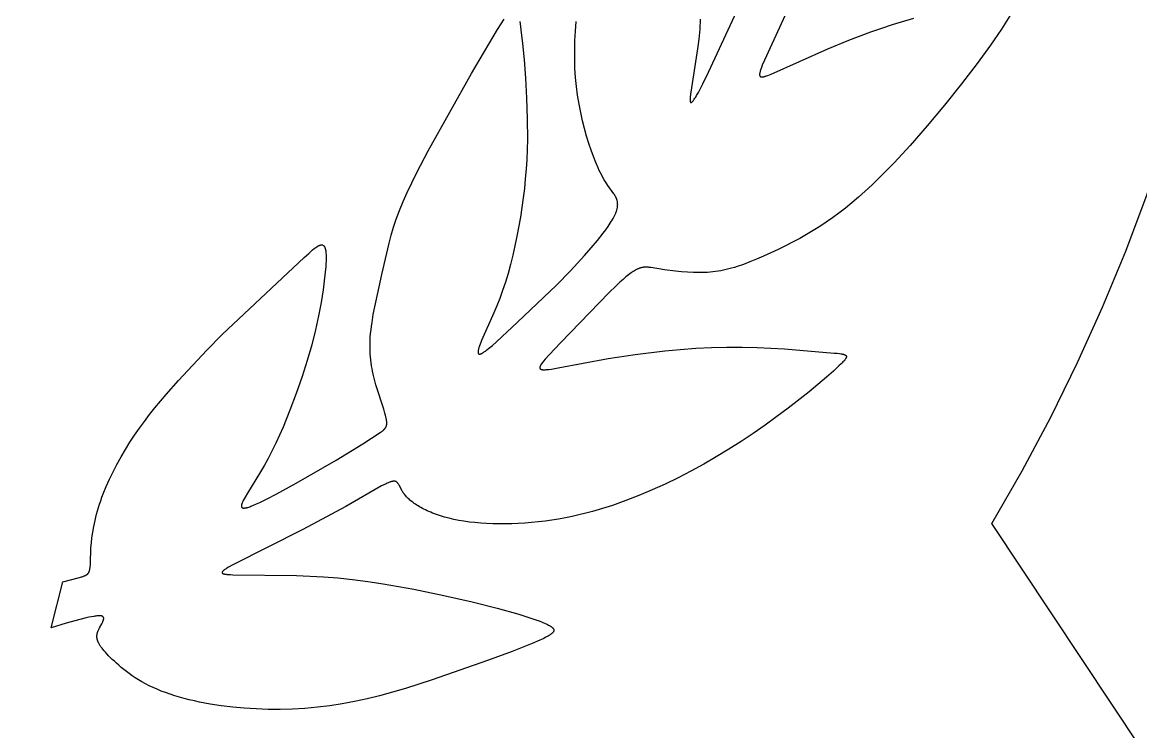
# Model space of a CAD drawing. Extents: x 6637 to 7139, y -93 to 119.
# Drawn here: x 6785.9 to 6839.3, y -54.3 to -20.5 of the extents above; entities that cross this region are included whole.
import ezdxf

# ---------------------------------------------------------------- set-up
doc = ezdxf.new("R2010")
doc.units = 0
doc.header["$MEASUREMENT"] = 0
doc.layers.add('MAKE2D$VISIBLE$CURVES', color=7, linetype='CONTINUOUS')

msp = doc.modelspace()

# ---------------------------------------------------------------- linework, layer by layer
at = {"layer": 'MAKE2D$VISIBLE$CURVES', "color": 7}
for points in [[(6767.302, -28.578), (6789.006, -81.597), (6791.503, -80.53), (6793.967, -79.388), (6796.395, -78.172), (6798.785, -76.884), (6801.136, -75.524), (6826.955, -92.588), (6838.132, -81.353), (6849.338, -70.146), (6832.212, -44.378), (6833.656, -41.863), (6835.018, -39.303), (6836.298, -36.7), (6837.493, -34.057), (6838.602, -31.378), (6839.624, -28.663), (6840.558, -25.918), (6841.403, -23.143), (6842.159, -20.343), (6872.499, -14.231), (6872.499, 1.617), (6872.54, 17.465)], [(6823.133, -18.368), (6821.354, -22.261), (6821.252, -22.506), (6821.212, -22.609), (6821.18, -22.699), (6821.167, -22.739), (6821.156, -22.777), (6821.146, -22.812), (6821.138, -22.844), (6821.135, -22.859), (6821.132, -22.873), (6821.129, -22.887), (6821.127, -22.9), (6821.125, -22.913), (6821.124, -22.925), (6821.123, -22.936), (6821.123, -22.947), (6821.122, -22.952), (6821.122, -22.957), (6821.123, -22.962), (6821.123, -22.967), (6821.123, -22.972), (6821.123, -22.976), (6821.124, -22.98), (6821.124, -22.985), (6821.125, -22.989), (6821.126, -22.993), (6821.127, -22.997), (6821.128, -23), (6821.129, -23.004), (6821.13, -23.008), (6821.13, -23.009), (6821.131, -23.011), (6821.132, -23.013), (6821.132, -23.014), (6821.133, -23.016), (6821.134, -23.017), (6821.135, -23.019), (6821.135, -23.02), (6821.136, -23.022), (6821.137, -23.023), (6821.138, -23.025), (6821.139, -23.026), (6821.139, -23.027), (6821.14, -23.029), (6821.141, -23.03), (6821.142, -23.031), (6821.143, -23.033), (6821.144, -23.034), (6821.145, -23.035), (6821.146, -23.036), (6821.147, -23.037), (6821.148, -23.038), (6821.149, -23.04), (6821.151, -23.041), (6821.152, -23.042), (6821.153, -23.043), (6821.154, -23.044), (6821.155, -23.045), (6821.156, -23.046), (6821.158, -23.046), (6821.159, -23.047), (6821.16, -23.048), (6821.162, -23.049), (6821.163, -23.05), (6821.164, -23.051), (6821.166, -23.051), (6821.167, -23.052), (6821.168, -23.053), (6821.17, -23.054), (6821.171, -23.054), (6821.173, -23.055), (6821.174, -23.056), (6821.177, -23.057), (6821.181, -23.058), (6821.184, -23.059), (6821.187, -23.06), (6821.191, -23.061), (6821.194, -23.061), (6821.198, -23.062), (6821.201, -23.063), (6821.205, -23.063), (6821.209, -23.064), (6821.213, -23.064), (6821.217, -23.064), (6821.221, -23.064), (6821.225, -23.065), (6821.229, -23.065), (6821.237, -23.065), (6821.246, -23.064), (6821.256, -23.064), (6821.265, -23.063), (6821.275, -23.061), (6821.285, -23.06), (6821.296, -23.058), (6821.307, -23.056), (6821.319, -23.053), (6821.342, -23.048), (6821.368, -23.041), (6821.395, -23.033), (6821.424, -23.024), (6821.455, -23.013), (6821.521, -22.989), (6821.596, -22.959), (6821.678, -22.925), (6824.375, -21.723), (6825.382, -21.309), (6826.43, -20.914), (6826.952, -20.734), (6827.47, -20.567), (6828.484, -20.266)], [(6818.291, -20.306), (6818.261, -20.786), (6818.216, -21.261), (6818.16, -21.725), (6817.833, -23.783), (6817.818, -23.906), (6817.807, -24.014), (6817.803, -24.062), (6817.801, -24.105), (6817.801, -24.126), (6817.801, -24.145), (6817.801, -24.163), (6817.802, -24.18), (6817.803, -24.195), (6817.804, -24.203), (6817.804, -24.21), (6817.805, -24.217), (6817.807, -24.223), (6817.808, -24.229), (6817.809, -24.235), (6817.81, -24.24), (6817.811, -24.243), (6817.812, -24.246), (6817.813, -24.248), (6817.814, -24.25), (6817.815, -24.253), (6817.815, -24.255), (6817.816, -24.257), (6817.817, -24.259), (6817.818, -24.261), (6817.819, -24.263), (6817.821, -24.265), (6817.822, -24.266), (6817.823, -24.268), (6817.824, -24.27), (6817.825, -24.271), (6817.826, -24.272), (6817.828, -24.274), (6817.829, -24.275), (6817.83, -24.276), (6817.832, -24.277), (6817.833, -24.278), (6817.834, -24.279), (6817.836, -24.279), (6817.837, -24.28), (6817.839, -24.281), (6817.84, -24.281), (6817.842, -24.281), (6817.844, -24.282), (6817.845, -24.282), (6817.847, -24.282), (6817.849, -24.282), (6817.851, -24.282), (6817.852, -24.282), (6817.854, -24.281), (6817.856, -24.281), (6817.858, -24.281), (6817.86, -24.28), (6817.862, -24.279), (6817.864, -24.279), (6817.866, -24.278), (6817.868, -24.277), (6817.87, -24.276), (6817.872, -24.275), (6817.875, -24.273), (6817.877, -24.272), (6817.879, -24.271), (6817.881, -24.269), (6817.884, -24.267), (6817.886, -24.266), (6817.889, -24.264), (6817.894, -24.26), (6817.899, -24.256), (6817.904, -24.251), (6817.909, -24.246), (6817.915, -24.24), (6817.921, -24.234), (6817.927, -24.228), (6817.933, -24.221), (6817.946, -24.206), (6817.959, -24.189), (6817.973, -24.17), (6817.988, -24.15), (6818.003, -24.128), (6818.036, -24.079), (6818.072, -24.021), (6818.111, -23.957), (6818.199, -23.803), (6818.414, -23.395), (6818.688, -22.843), (6820.248, -19.471)], [(6833.066, -20.154), (6832.664, -20.782), (6832.144, -21.546), (6831.507, -22.426), (6830.767, -23.394), (6829.957, -24.403), (6829.123, -25.401), (6828.307, -26.335), (6827.543, -27.162), (6826.831, -27.886), (6826.491, -28.212), (6826.161, -28.517), (6825.839, -28.803), (6825.524, -29.071), (6825.215, -29.322), (6824.91, -29.558), (6824.606, -29.782), (6824.302, -29.994), (6823.995, -30.197), (6823.683, -30.393), (6823.364, -30.583), (6823.037, -30.768), (6822.699, -30.951), (6822.354, -31.129), (6822.006, -31.301), (6821.658, -31.466), (6821.314, -31.621), (6820.979, -31.765), (6820.655, -31.895), (6820.348, -32.01), (6820.058, -32.109), (6819.919, -32.153), (6819.784, -32.192), (6819.652, -32.228), (6819.522, -32.26), (6819.394, -32.288), (6819.267, -32.313), (6819.141, -32.335), (6819.016, -32.353), (6818.89, -32.368), (6818.764, -32.38), (6818.637, -32.389), (6818.507, -32.395), (6818.376, -32.399), (6818.242, -32.399), (6817.966, -32.394), (6817.683, -32.379), (6817.397, -32.357), (6817.115, -32.33), (6816.583, -32.265), (6815.941, -32.166), (6815.855, -32.154), (6815.814, -32.149), (6815.773, -32.146), (6815.733, -32.143), (6815.713, -32.143), (6815.693, -32.142), (6815.674, -32.142), (6815.654, -32.143), (6815.634, -32.144), (6815.615, -32.145), (6815.595, -32.147), (6815.575, -32.149), (6815.556, -32.151), (6815.536, -32.154), (6815.516, -32.158), (6815.496, -32.162), (6815.476, -32.167), (6815.455, -32.172), (6815.435, -32.178), (6815.414, -32.184), (6815.393, -32.191), (6815.372, -32.198), (6815.351, -32.207), (6815.329, -32.215), (6815.307, -32.225), (6815.285, -32.235), (6815.262, -32.246), (6815.239, -32.258), (6815.216, -32.27), (6815.192, -32.283), (6815.143, -32.311), (6815.092, -32.343), (6815.04, -32.378), (6814.985, -32.416), (6814.927, -32.458), (6814.868, -32.504), (6814.74, -32.607), (6814.601, -32.727), (6814.449, -32.864), (6814.285, -33.017), (6813.928, -33.361), (6811.626, -35.744), (6811.08, -36.321), (6810.882, -36.539), (6810.804, -36.632), (6810.77, -36.675), (6810.74, -36.715), (6810.713, -36.753), (6810.701, -36.77), (6810.69, -36.788), (6810.68, -36.804), (6810.67, -36.82), (6810.662, -36.836), (6810.658, -36.843), (6810.655, -36.85), (6810.651, -36.857), (6810.648, -36.864), (6810.645, -36.871), (6810.643, -36.878), (6810.641, -36.885), (6810.638, -36.891), (6810.637, -36.897), (6810.635, -36.903), (6810.633, -36.909), (6810.633, -36.912), (6810.632, -36.915), (6810.632, -36.918), (6810.631, -36.921), (6810.631, -36.924), (6810.631, -36.927), (6810.63, -36.929), (6810.63, -36.932), (6810.63, -36.935), (6810.63, -36.937), (6810.63, -36.94), (6810.63, -36.942), (6810.63, -36.945), (6810.631, -36.947), (6810.631, -36.95), (6810.631, -36.952), (6810.631, -36.955), (6810.632, -36.957), (6810.632, -36.959), (6810.633, -36.961), (6810.634, -36.964), (6810.634, -36.966), (6810.635, -36.968), (6810.636, -36.97), (6810.637, -36.972), (6810.638, -36.974), (6810.639, -36.976), (6810.64, -36.978), (6810.641, -36.98), (6810.642, -36.982), (6810.643, -36.984), (6810.645, -36.986), (6810.646, -36.988), (6810.648, -36.99), (6810.649, -36.991), (6810.651, -36.993), (6810.652, -36.995), (6810.654, -36.997), (6810.656, -36.998), (6810.658, -37), (6810.66, -37.001), (6810.662, -37.003), (6810.664, -37.004), (6810.666, -37.006), (6810.668, -37.007), (6810.67, -37.009), (6810.672, -37.01), (6810.675, -37.011), (6810.677, -37.013), (6810.68, -37.014), (6810.682, -37.015), (6810.685, -37.016), (6810.688, -37.017), (6810.69, -37.019), (6810.693, -37.02), (6810.696, -37.021), (6810.702, -37.023), (6810.708, -37.025), (6810.715, -37.027), (6810.722, -37.028), (6810.729, -37.03), (6810.736, -37.031), (6810.744, -37.033), (6810.751, -37.034), (6810.76, -37.035), (6810.777, -37.037), (6810.795, -37.038), (6810.814, -37.039), (6810.834, -37.039), (6810.856, -37.039), (6810.878, -37.038), (6810.902, -37.037), (6810.952, -37.034), (6811.006, -37.029), (6811.065, -37.022), (6811.194, -37.004), (6811.501, -36.952), (6813.886, -36.499), (6815.178, -36.303), (6816.594, -36.135), (6817.33, -36.068), (6818.076, -36.014), (6818.823, -35.976), (6819.564, -35.956), (6820.292, -35.956), (6820.999, -35.972), (6822.318, -36.04), (6824.685, -36.239), (6824.824, -36.253), (6824.944, -36.267), (6824.997, -36.274), (6825.045, -36.283), (6825.067, -36.287), (6825.088, -36.291), (6825.108, -36.296), (6825.127, -36.301), (6825.144, -36.306), (6825.152, -36.309), (6825.16, -36.312), (6825.168, -36.314), (6825.176, -36.317), (6825.183, -36.32), (6825.19, -36.323), (6825.196, -36.326), (6825.202, -36.329), (6825.208, -36.333), (6825.214, -36.336), (6825.217, -36.338), (6825.219, -36.339), (6825.222, -36.341), (6825.224, -36.343), (6825.227, -36.345), (6825.229, -36.346), (6825.231, -36.348), (6825.234, -36.35), (6825.236, -36.352), (6825.238, -36.354), (6825.24, -36.356), (6825.242, -36.358), (6825.243, -36.36), (6825.245, -36.362), (6825.247, -36.364), (6825.248, -36.366), (6825.25, -36.368), (6825.251, -36.37), (6825.253, -36.372), (6825.254, -36.374), (6825.255, -36.376), (6825.256, -36.378), (6825.258, -36.38), (6825.259, -36.383), (6825.26, -36.385), (6825.26, -36.387), (6825.261, -36.39), (6825.262, -36.392), (6825.263, -36.394), (6825.263, -36.397), (6825.264, -36.399), (6825.264, -36.401), (6825.264, -36.404), (6825.265, -36.406), (6825.265, -36.409), (6825.265, -36.412), (6825.265, -36.414), (6825.265, -36.417), (6825.265, -36.419), (6825.265, -36.422), (6825.265, -36.425), (6825.264, -36.428), (6825.264, -36.43), (6825.263, -36.433), (6825.263, -36.436), (6825.262, -36.439), (6825.262, -36.442), (6825.261, -36.445), (6825.26, -36.448), (6825.259, -36.451), (6825.258, -36.454), (6825.257, -36.457), (6825.255, -36.463), (6825.252, -36.469), (6825.249, -36.476), (6825.246, -36.482), (6825.243, -36.489), (6825.239, -36.496), (6825.235, -36.503), (6825.231, -36.51), (6825.226, -36.518), (6825.221, -36.525), (6825.21, -36.541), (6825.198, -36.557), (6825.185, -36.574), (6825.171, -36.591), (6825.139, -36.628), (6825.102, -36.668), (6825.061, -36.711), (6825.015, -36.757), (6824.909, -36.858), (6824.644, -37.102), (6824.312, -37.393), (6823.483, -38.085), (6822.487, -38.869), (6821.946, -39.275), (6821.387, -39.68), (6820.817, -40.076), (6820.238, -40.461), (6819.65, -40.834), (6819.055, -41.195), (6818.453, -41.542), (6817.844, -41.874), (6817.23, -42.192), (6816.611, -42.493), (6815.988, -42.776), (6815.361, -43.041), (6814.731, -43.286), (6814.097, -43.51), (6813.459, -43.711), (6813.139, -43.803), (6812.819, -43.889), (6812.497, -43.968), (6812.175, -44.041), (6811.852, -44.107), (6811.529, -44.166), (6811.205, -44.219), (6810.882, -44.264), (6810.559, -44.303), (6810.237, -44.335), (6809.918, -44.36), (6809.602, -44.379), (6809.29, -44.391), (6808.981, -44.397), (6808.679, -44.397), (6808.382, -44.391), (6808.091, -44.378), (6807.808, -44.36), (6807.533, -44.335), (6807.266, -44.305), (6807.009, -44.269), (6806.762, -44.227), (6806.526, -44.18), (6806.301, -44.128), (6806.087, -44.071), (6805.883, -44.01), (6805.69, -43.945), (6805.508, -43.877), (6805.421, -43.841), (6805.336, -43.805), (6805.254, -43.769), (6805.175, -43.731), (6805.099, -43.693), (6805.025, -43.655), (6804.954, -43.616), (6804.885, -43.577), (6804.819, -43.538), (6804.756, -43.498), (6804.695, -43.458), (6804.637, -43.418), (6804.581, -43.378), (6804.528, -43.337), (6804.478, -43.297), (6804.43, -43.257), (6804.385, -43.217), (6804.343, -43.177), (6804.303, -43.137), (6804.265, -43.097), (6804.23, -43.058), (6804.198, -43.019), (6804.168, -42.981), (6804.139, -42.943), (6804.113, -42.905), (6804.089, -42.868), (6804.066, -42.832), (6804.045, -42.797), (6804.007, -42.729), (6803.914, -42.552), (6803.899, -42.526), (6803.885, -42.503), (6803.878, -42.491), (6803.871, -42.481), (6803.864, -42.47), (6803.857, -42.46), (6803.849, -42.45), (6803.842, -42.441), (6803.834, -42.432), (6803.83, -42.428), (6803.826, -42.424), (6803.822, -42.42), (6803.818, -42.416), (6803.814, -42.412), (6803.81, -42.408), (6803.806, -42.405), (6803.802, -42.401), (6803.798, -42.398), (6803.793, -42.395), (6803.789, -42.392), (6803.784, -42.389), (6803.78, -42.386), (6803.775, -42.383), (6803.77, -42.38), (6803.766, -42.378), (6803.761, -42.376), (6803.756, -42.373), (6803.751, -42.371), (6803.746, -42.369), (6803.741, -42.368), (6803.735, -42.366), (6803.73, -42.364), (6803.725, -42.363), (6803.719, -42.362), (6803.713, -42.36), (6803.708, -42.359), (6803.702, -42.358), (6803.696, -42.358), (6803.69, -42.357), (6803.684, -42.357), (6803.677, -42.356), (6803.671, -42.356), (6803.664, -42.356), (6803.658, -42.356), (6803.651, -42.356), (6803.644, -42.357), (6803.637, -42.357), (6803.63, -42.358), (6803.623, -42.359), (6803.615, -42.36), (6803.608, -42.361), (6803.592, -42.364), (6803.576, -42.367), (6803.56, -42.371), (6803.543, -42.376), (6803.525, -42.381), (6803.507, -42.387), (6803.488, -42.393), (6803.468, -42.4), (6803.428, -42.416), (6803.385, -42.434), (6803.34, -42.454), (6803.292, -42.476), (6803.19, -42.527), (6803.077, -42.586), (6801.374, -43.562), (6799.312, -44.662), (6795.971, -46.355), (6795.77, -46.465), (6795.688, -46.512), (6795.652, -46.535), (6795.619, -46.556), (6795.589, -46.576), (6795.563, -46.595), (6795.551, -46.604), (6795.539, -46.613), (6795.529, -46.622), (6795.519, -46.63), (6795.51, -46.638), (6795.501, -46.646), (6795.497, -46.65), (6795.494, -46.654), (6795.49, -46.658), (6795.487, -46.662), (6795.484, -46.665), (6795.481, -46.669), (6795.478, -46.673), (6795.476, -46.676), (6795.473, -46.68), (6795.471, -46.683), (6795.47, -46.685), (6795.469, -46.686), (6795.468, -46.688), (6795.468, -46.69), (6795.467, -46.691), (6795.466, -46.693), (6795.465, -46.695), (6795.465, -46.696), (6795.464, -46.698), (6795.464, -46.699), (6795.463, -46.701), (6795.463, -46.702), (6795.462, -46.704), (6795.462, -46.705), (6795.462, -46.707), (6795.461, -46.709), (6795.461, -46.71), (6795.461, -46.711), (6795.461, -46.713), (6795.461, -46.714), (6795.461, -46.716), (6795.461, -46.717), (6795.461, -46.719), (6795.461, -46.72), (6795.461, -46.721), (6795.461, -46.723), (6795.462, -46.724), (6795.462, -46.726), (6795.462, -46.727), (6795.463, -46.728), (6795.463, -46.73), (6795.464, -46.731), (6795.464, -46.732), (6795.465, -46.733), (6795.466, -46.735), (6795.466, -46.736), (6795.467, -46.737), (6795.468, -46.738), (6795.469, -46.74), (6795.47, -46.741), (6795.471, -46.742), (6795.472, -46.743), (6795.473, -46.745), (6795.474, -46.746), (6795.475, -46.747), (6795.476, -46.748), (6795.477, -46.749), (6795.479, -46.75), (6795.48, -46.751), (6795.481, -46.753), (6795.483, -46.754), (6795.484, -46.755), (6795.486, -46.756), (6795.488, -46.757), (6795.489, -46.758), (6795.491, -46.759), (6795.495, -46.761), (6795.498, -46.763), (6795.502, -46.765), (6795.506, -46.767), (6795.511, -46.769), (6795.515, -46.771), (6795.52, -46.773), (6795.525, -46.774), (6795.53, -46.776), (6795.536, -46.778), (6795.547, -46.781), (6795.559, -46.784), (6795.572, -46.787), (6795.586, -46.79), (6795.601, -46.793), (6795.617, -46.796), (6795.65, -46.801), (6795.687, -46.805), (6795.727, -46.809), (6795.771, -46.812), (6795.869, -46.818), (6795.98, -46.823), (6799.013, -46.857), (6800.296, -46.922), (6800.982, -46.977), (6801.689, -47.049), (6802.412, -47.141), (6803.146, -47.25), (6804.617, -47.511), (6806.05, -47.808), (6807.393, -48.118), (6808.598, -48.421), (6809.624, -48.706), (6810.059, -48.84), (6810.436, -48.967), (6810.6, -49.027), (6810.749, -49.086), (6810.881, -49.142), (6810.94, -49.169), (6810.995, -49.196), (6811.045, -49.222), (6811.091, -49.247), (6811.112, -49.26), (6811.132, -49.272), (6811.151, -49.284), (6811.169, -49.297), (6811.185, -49.309), (6811.201, -49.321), (6811.208, -49.327), (6811.215, -49.333), (6811.222, -49.339), (6811.228, -49.345), (6811.234, -49.351), (6811.24, -49.357), (6811.246, -49.363), (6811.251, -49.369), (6811.256, -49.375), (6811.261, -49.38), (6811.265, -49.386), (6811.269, -49.392), (6811.273, -49.398), (6811.275, -49.401), (6811.276, -49.404), (6811.278, -49.407), (6811.28, -49.41), (6811.281, -49.413), (6811.283, -49.416), (6811.284, -49.419), (6811.285, -49.422), (6811.287, -49.425), (6811.288, -49.428), (6811.289, -49.43), (6811.29, -49.433), (6811.291, -49.436), (6811.292, -49.439), (6811.292, -49.442), (6811.293, -49.445), (6811.294, -49.448), (6811.294, -49.451), (6811.295, -49.454), (6811.295, -49.457), (6811.295, -49.46), (6811.296, -49.463), (6811.296, -49.466), (6811.296, -49.469), (6811.296, -49.472), (6811.296, -49.475), (6811.296, -49.478), (6811.296, -49.481), (6811.295, -49.484), (6811.295, -49.487), (6811.295, -49.49), (6811.294, -49.493), (6811.294, -49.496), (6811.293, -49.499), (6811.292, -49.502), (6811.292, -49.505), (6811.291, -49.508), (6811.29, -49.511), (6811.289, -49.514), (6811.288, -49.517), (6811.287, -49.52), (6811.285, -49.523), (6811.284, -49.526), (6811.283, -49.529), (6811.281, -49.532), (6811.28, -49.535), (6811.278, -49.538), (6811.277, -49.541), (6811.273, -49.547), (6811.269, -49.553), (6811.265, -49.56), (6811.261, -49.566), (6811.256, -49.572), (6811.251, -49.578), (6811.245, -49.585), (6811.24, -49.591), (6811.234, -49.597), (6811.228, -49.604), (6811.221, -49.61), (6811.214, -49.617), (6811.207, -49.623), (6811.192, -49.636), (6811.175, -49.649), (6811.158, -49.663), (6811.139, -49.676), (6811.119, -49.69), (6811.098, -49.704), (6811.075, -49.718), (6811.027, -49.747), (6810.973, -49.777), (6810.915, -49.808), (6810.783, -49.873), (6810.631, -49.943), (6810.267, -50.098), (6809.313, -50.478), (6808.133, -50.921), (6805.492, -51.842), (6804.21, -52.248), (6803.591, -52.429), (6802.981, -52.594), (6802.38, -52.743), (6801.785, -52.873), (6801.193, -52.985), (6800.602, -53.077), (6800.01, -53.149), (6799.419, -53.202), (6798.828, -53.235), (6798.242, -53.249), (6797.661, -53.246), (6797.087, -53.227), (6796.522, -53.19), (6795.967, -53.139), (6795.425, -53.072), (6794.897, -52.991), (6794.387, -52.896), (6794.138, -52.842), (6793.895, -52.785), (6793.657, -52.725), (6793.425, -52.661), (6793.199, -52.594), (6792.979, -52.523), (6792.766, -52.449), (6792.559, -52.371), (6792.359, -52.29), (6792.167, -52.205), (6791.983, -52.117), (6791.806, -52.026), (6791.636, -51.932), (6791.474, -51.837), (6791.319, -51.739), (6791.171, -51.641), (6791.029, -51.542), (6790.895, -51.442), (6790.767, -51.342), (6790.645, -51.243), (6790.53, -51.145), (6790.421, -51.048), (6790.319, -50.953), (6790.222, -50.861), (6790.045, -50.684), (6789.892, -50.52), (6789.823, -50.443), (6789.761, -50.369), (6789.732, -50.332), (6789.705, -50.296), (6789.679, -50.261), (6789.655, -50.226), (6789.632, -50.192), (6789.611, -50.158), (6789.591, -50.124), (6789.573, -50.09), (6789.565, -50.074), (6789.557, -50.057), (6789.549, -50.041), (6789.542, -50.024), (6789.535, -50.008), (6789.529, -49.992), (6789.523, -49.975), (6789.518, -49.959), (6789.513, -49.943), (6789.508, -49.927), (6789.504, -49.911), (6789.5, -49.894), (6789.497, -49.878), (6789.494, -49.862), (6789.491, -49.846), (6789.489, -49.83), (6789.488, -49.814), (6789.486, -49.797), (6789.486, -49.781), (6789.485, -49.765), (6789.486, -49.749), (6789.486, -49.732), (6789.487, -49.716), (6789.489, -49.7), (6789.491, -49.683), (6789.493, -49.667), (6789.496, -49.65), (6789.499, -49.634), (6789.503, -49.617), (6789.507, -49.6), (6789.512, -49.584), (6789.517, -49.567), (6789.522, -49.55), (6789.528, -49.533), (6789.535, -49.515), (6789.542, -49.498), (6789.556, -49.464), (6789.572, -49.429), (6789.589, -49.395), (6789.606, -49.36), (6789.715, -49.16), (6789.748, -49.098), (6789.762, -49.068), (6789.775, -49.04), (6789.781, -49.026), (6789.787, -49.012), (6789.792, -48.999), (6789.796, -48.985), (6789.8, -48.973), (6789.802, -48.966), (6789.803, -48.96), (6789.805, -48.954), (6789.806, -48.948), (6789.807, -48.942), (6789.808, -48.936), (6789.809, -48.93), (6789.81, -48.924), (6789.81, -48.919), (6789.811, -48.913), (6789.811, -48.908), (6789.811, -48.902), (6789.811, -48.9), (6789.811, -48.897), (6789.811, -48.895), (6789.81, -48.892), (6789.81, -48.89), (6789.81, -48.887), (6789.809, -48.885), (6789.809, -48.882), (6789.809, -48.88), (6789.808, -48.877), (6789.808, -48.875), (6789.807, -48.872), (6789.806, -48.87), (6789.806, -48.868), (6789.805, -48.866), (6789.804, -48.863), (6789.803, -48.861), (6789.802, -48.859), (6789.801, -48.857), (6789.8, -48.855), (6789.799, -48.852), (6789.798, -48.85), (6789.797, -48.848), (6789.796, -48.846), (6789.795, -48.844), (6789.793, -48.842), (6789.792, -48.84), (6789.79, -48.838), (6789.789, -48.836), (6789.787, -48.835), (6789.786, -48.833), (6789.784, -48.831), (6789.782, -48.829), (6789.78, -48.827), (6789.779, -48.826), (6789.777, -48.824), (6789.775, -48.822), (6789.773, -48.821), (6789.771, -48.819), (6789.768, -48.818), (6789.766, -48.816), (6789.764, -48.814), (6789.762, -48.813), (6789.759, -48.812), (6789.757, -48.81), (6789.754, -48.809), (6789.752, -48.807), (6789.749, -48.806), (6789.746, -48.805), (6789.743, -48.804), (6789.74, -48.802), (6789.738, -48.801), (6789.731, -48.799), (6789.725, -48.797), (6789.718, -48.795), (6789.712, -48.793), (6789.704, -48.791), (6789.697, -48.789), (6789.689, -48.788), (6789.681, -48.787), (6789.673, -48.785), (6789.664, -48.784), (6789.655, -48.783), (6789.646, -48.783), (6789.626, -48.782), (6789.605, -48.781), (6789.587, -48.781), (6789.569, -48.782), (6789.528, -48.784), (6789.485, -48.788), (6789.438, -48.793), (6789.389, -48.799), (6789.336, -48.807), (6789.222, -48.828), (6789.098, -48.853), (6788.965, -48.883), (6788.673, -48.955), (6788.016, -49.139), (6787.308, -49.356), (6787.866, -47.163), (6788.66, -46.953), (6788.745, -46.928), (6788.784, -46.915), (6788.82, -46.903), (6788.853, -46.891), (6788.884, -46.879), (6788.912, -46.866), (6788.926, -46.86), (6788.939, -46.854), (6788.951, -46.847), (6788.963, -46.841), (6788.974, -46.834), (6788.985, -46.828), (6788.995, -46.821), (6789.005, -46.814), (6789.015, -46.807), (6789.024, -46.8), (6789.033, -46.792), (6789.037, -46.788), (6789.041, -46.785), (6789.045, -46.781), (6789.049, -46.777), (6789.053, -46.773), (6789.056, -46.769), (6789.06, -46.765), (6789.063, -46.761), (6789.067, -46.757), (6789.07, -46.753), (6789.074, -46.748), (6789.077, -46.744), (6789.08, -46.74), (6789.083, -46.735), (6789.086, -46.731), (6789.089, -46.726), (6789.094, -46.717), (6789.1, -46.707), (6789.105, -46.697), (6789.109, -46.687), (6789.114, -46.677), (6789.118, -46.666), (6789.122, -46.655), (6789.126, -46.643), (6789.13, -46.631), (6789.134, -46.619), (6789.137, -46.607), (6789.14, -46.594), (6789.143, -46.581), (6789.149, -46.554), (6789.154, -46.525), (6789.158, -46.495), (6789.162, -46.464), (6789.166, -46.432), (6789.172, -46.363), (6789.176, -46.289), (6789.203, -45.535), (6789.22, -45.304), (6789.247, -45.057), (6789.284, -44.795), (6789.333, -44.519), (6789.395, -44.23), (6789.431, -44.081), (6789.47, -43.929), (6789.513, -43.774), (6789.56, -43.616), (6789.611, -43.455), (6789.666, -43.292), (6789.726, -43.126), (6789.789, -42.958), (6789.929, -42.616), (6790.086, -42.266), (6790.257, -41.912), (6790.442, -41.556), (6790.638, -41.2), (6790.845, -40.847), (6791.061, -40.499), (6791.284, -40.158), (6791.514, -39.826), (6791.75, -39.502), (6791.995, -39.181), (6792.25, -38.862), (6792.793, -38.218), (6793.388, -37.548), (6794.741, -36.101), (6795.47, -35.357), (6799.386, -31.676), (6799.595, -31.483), (6799.691, -31.398), (6799.78, -31.322), (6799.864, -31.255), (6799.903, -31.225), (6799.941, -31.198), (6799.978, -31.173), (6799.996, -31.162), (6800.013, -31.151), (6800.03, -31.141), (6800.046, -31.132), (6800.063, -31.123), (6800.078, -31.115), (6800.094, -31.108), (6800.109, -31.101), (6800.116, -31.098), (6800.124, -31.096), (6800.131, -31.093), (6800.138, -31.091), (6800.145, -31.088), (6800.152, -31.086), (6800.159, -31.084), (6800.166, -31.083), (6800.172, -31.081), (6800.179, -31.08), (6800.185, -31.079), (6800.192, -31.078), (6800.198, -31.078), (6800.204, -31.077), (6800.21, -31.077), (6800.216, -31.077), (6800.222, -31.077), (6800.225, -31.077), (6800.228, -31.077), (6800.231, -31.078), (6800.234, -31.078), (6800.237, -31.078), (6800.239, -31.079), (6800.242, -31.079), (6800.245, -31.08), (6800.248, -31.08), (6800.25, -31.081), (6800.253, -31.081), (6800.256, -31.082), (6800.258, -31.083), (6800.261, -31.084), (6800.264, -31.085), (6800.266, -31.085), (6800.269, -31.086), (6800.271, -31.088), (6800.274, -31.089), (6800.276, -31.09), (6800.279, -31.091), (6800.281, -31.092), (6800.284, -31.094), (6800.286, -31.095), (6800.288, -31.096), (6800.291, -31.098), (6800.293, -31.099), (6800.295, -31.101), (6800.298, -31.102), (6800.3, -31.104), (6800.302, -31.106), (6800.304, -31.108), (6800.306, -31.11), (6800.309, -31.111), (6800.311, -31.113), (6800.313, -31.115), (6800.315, -31.117), (6800.317, -31.119), (6800.321, -31.124), (6800.325, -31.128), (6800.329, -31.133), (6800.333, -31.138), (6800.337, -31.143), (6800.34, -31.149), (6800.344, -31.154), (6800.347, -31.16), (6800.351, -31.166), (6800.354, -31.172), (6800.357, -31.178), (6800.36, -31.185), (6800.364, -31.191), (6800.367, -31.198), (6800.369, -31.205), (6800.372, -31.213), (6800.378, -31.228), (6800.383, -31.243), (6800.388, -31.26), (6800.392, -31.277), (6800.397, -31.294), (6800.401, -31.313), (6800.404, -31.332), (6800.408, -31.352), (6800.414, -31.393), (6800.419, -31.436), (6800.422, -31.482), (6800.425, -31.53), (6800.427, -31.58), (6800.429, -31.633), (6800.428, -31.742), (6800.425, -31.859), (6800.418, -31.982), (6800.41, -32.109), (6800.386, -32.377), (6800.356, -32.656), (6800.283, -33.231), (6800.19, -33.832), (6800.072, -34.464), (6799.925, -35.134), (6799.744, -35.844), (6799.53, -36.59), (6799.283, -37.366), (6799.006, -38.164), (6798.7, -38.975), (6798.37, -39.777), (6798.198, -40.168), (6798.022, -40.549), (6797.843, -40.916), (6797.661, -41.266), (6797.479, -41.597), (6797.298, -41.908), (6796.672, -42.925), (6796.558, -43.117), (6796.51, -43.203), (6796.469, -43.282), (6796.451, -43.319), (6796.435, -43.354), (6796.421, -43.387), (6796.415, -43.403), (6796.409, -43.419), (6796.404, -43.434), (6796.399, -43.448), (6796.395, -43.462), (6796.392, -43.476), (6796.389, -43.489), (6796.387, -43.495), (6796.386, -43.501), (6796.385, -43.507), (6796.385, -43.513), (6796.384, -43.519), (6796.383, -43.525), (6796.383, -43.53), (6796.383, -43.536), (6796.383, -43.541), (6796.383, -43.546), (6796.383, -43.551), (6796.383, -43.554), (6796.384, -43.556), (6796.384, -43.559), (6796.384, -43.561), (6796.385, -43.563), (6796.385, -43.566), (6796.385, -43.568), (6796.386, -43.57), (6796.386, -43.572), (6796.387, -43.574), (6796.388, -43.576), (6796.388, -43.579), (6796.389, -43.581), (6796.39, -43.583), (6796.39, -43.585), (6796.391, -43.587), (6796.392, -43.589), (6796.393, -43.59), (6796.394, -43.592), (6796.395, -43.594), (6796.396, -43.596), (6796.397, -43.598), (6796.398, -43.599), (6796.399, -43.601), (6796.401, -43.603), (6796.402, -43.604), (6796.403, -43.606), (6796.405, -43.607), (6796.406, -43.609), (6796.407, -43.61), (6796.409, -43.612), (6796.41, -43.613), (6796.412, -43.614), (6796.414, -43.616), (6796.415, -43.617), (6796.417, -43.618), (6796.419, -43.62), (6796.421, -43.621), (6796.423, -43.622), (6796.424, -43.623), (6796.426, -43.624), (6796.428, -43.625), (6796.43, -43.626), (6796.433, -43.627), (6796.435, -43.628), (6796.437, -43.629), (6796.439, -43.63), (6796.441, -43.63), (6796.444, -43.631), (6796.446, -43.632), (6796.449, -43.633), (6796.451, -43.633), (6796.454, -43.634), (6796.456, -43.635), (6796.462, -43.636), (6796.467, -43.636), (6796.473, -43.637), (6796.479, -43.638), (6796.485, -43.638), (6796.491, -43.639), (6796.498, -43.639), (6796.504, -43.639), (6796.511, -43.639), (6796.519, -43.638), (6796.526, -43.638), (6796.534, -43.637), (6796.549, -43.635), (6796.566, -43.633), (6796.584, -43.63), (6796.602, -43.626), (6796.622, -43.622), (6796.642, -43.617), (6796.663, -43.611), (6796.685, -43.605), (6796.732, -43.59), (6796.783, -43.573), (6796.838, -43.553), (6796.96, -43.504), (6797.1, -43.443), (6797.256, -43.371), (6797.621, -43.191), (6798.044, -42.972), (6798.998, -42.453), (6800.904, -41.359), (6802.18, -40.576), (6803.004, -40.035), (6803.056, -39.999), (6803.104, -39.964), (6803.126, -39.947), (6803.147, -39.93), (6803.166, -39.914), (6803.185, -39.897), (6803.194, -39.888), (6803.202, -39.88), (6803.211, -39.871), (6803.219, -39.863), (6803.226, -39.854), (6803.234, -39.846), (6803.241, -39.837), (6803.248, -39.828), (6803.254, -39.819), (6803.26, -39.81), (6803.266, -39.801), (6803.272, -39.791), (6803.277, -39.782), (6803.282, -39.772), (6803.287, -39.763), (6803.292, -39.753), (6803.296, -39.742), (6803.3, -39.732), (6803.303, -39.722), (6803.307, -39.711), (6803.31, -39.7), (6803.312, -39.689), (6803.315, -39.677), (6803.317, -39.666), (6803.319, -39.654), (6803.321, -39.642), (6803.322, -39.629), (6803.323, -39.617), (6803.324, -39.604), (6803.324, -39.59), (6803.324, -39.577), (6803.324, -39.563), (6803.324, -39.548), (6803.323, -39.534), (6803.321, -39.503), (6803.317, -39.472), (6803.312, -39.438), (6803.307, -39.403), (6803.3, -39.367), (6803.283, -39.289), (6803.262, -39.205), (6803.238, -39.116), (6803.18, -38.923), (6802.808, -37.757), (6802.738, -37.503), (6802.675, -37.245), (6802.646, -37.113), (6802.62, -36.98), (6802.597, -36.844), (6802.576, -36.706), (6802.559, -36.565), (6802.544, -36.422), (6802.534, -36.275), (6802.526, -36.125), (6802.523, -35.971), (6802.524, -35.814), (6802.529, -35.652), (6802.538, -35.486), (6802.552, -35.316), (6802.571, -35.141), (6802.593, -34.963), (6802.62, -34.781), (6802.682, -34.409), (6802.754, -34.029), (6803.09, -32.485), (6803.432, -30.996), (6803.534, -30.621), (6803.648, -30.238), (6803.779, -29.845), (6803.929, -29.438), (6804.103, -29.016), (6804.299, -28.575), (6804.518, -28.115), (6804.759, -27.632), (6805.307, -26.591), (6807.375, -22.904), (6808.615, -20.798), (6808.929, -20.299)], [(6809.668, -20.411), (6809.69, -20.534), (6809.731, -20.808), (6809.808, -21.461), (6809.88, -22.241), (6809.945, -23.125), (6809.998, -24.08), (6810.031, -25.068), (6810.035, -26.052), (6810.024, -26.532), (6810.004, -27.004), (6809.975, -27.469), (6809.937, -27.929), (6809.891, -28.385), (6809.836, -28.839), (6809.702, -29.749), (6809.535, -30.665), (6809.44, -31.121), (6809.337, -31.571), (6809.227, -32.013), (6809.111, -32.443), (6808.987, -32.858), (6808.856, -33.256), (6808.72, -33.633), (6808.58, -33.99), (6808.441, -34.324), (6807.85, -35.636), (6807.811, -35.732), (6807.776, -35.82), (6807.746, -35.902), (6807.733, -35.94), (6807.722, -35.977), (6807.712, -36.011), (6807.703, -36.044), (6807.695, -36.074), (6807.689, -36.103), (6807.687, -36.116), (6807.685, -36.13), (6807.683, -36.142), (6807.682, -36.154), (6807.681, -36.166), (6807.68, -36.177), (6807.68, -36.188), (6807.68, -36.193), (6807.68, -36.198), (6807.68, -36.203), (6807.681, -36.207), (6807.681, -36.212), (6807.681, -36.216), (6807.682, -36.221), (6807.683, -36.225), (6807.684, -36.229), (6807.684, -36.233), (6807.685, -36.237), (6807.687, -36.24), (6807.687, -36.242), (6807.688, -36.244), (6807.688, -36.246), (6807.689, -36.247), (6807.69, -36.249), (6807.69, -36.251), (6807.691, -36.252), (6807.692, -36.254), (6807.693, -36.255), (6807.694, -36.257), (6807.694, -36.258), (6807.695, -36.26), (6807.696, -36.261), (6807.697, -36.262), (6807.698, -36.264), (6807.699, -36.265), (6807.7, -36.266), (6807.701, -36.268), (6807.702, -36.269), (6807.703, -36.27), (6807.704, -36.271), (6807.705, -36.272), (6807.706, -36.273), (6807.708, -36.274), (6807.709, -36.275), (6807.71, -36.276), (6807.711, -36.277), (6807.712, -36.278), (6807.714, -36.279), (6807.715, -36.28), (6807.716, -36.28), (6807.718, -36.281), (6807.719, -36.282), (6807.721, -36.283), (6807.722, -36.283), (6807.724, -36.284), (6807.725, -36.284), (6807.727, -36.285), (6807.728, -36.285), (6807.73, -36.286), (6807.731, -36.286), (6807.733, -36.287), (6807.735, -36.287), (6807.736, -36.287), (6807.738, -36.288), (6807.74, -36.288), (6807.742, -36.288), (6807.743, -36.288), (6807.745, -36.289), (6807.747, -36.289), (6807.749, -36.289), (6807.751, -36.289), (6807.753, -36.289), (6807.755, -36.289), (6807.759, -36.289), (6807.763, -36.288), (6807.767, -36.288), (6807.771, -36.287), (6807.776, -36.287), (6807.78, -36.286), (6807.785, -36.285), (6807.79, -36.284), (6807.795, -36.282), (6807.8, -36.281), (6807.805, -36.279), (6807.81, -36.277), (6807.815, -36.276), (6807.826, -36.271), (6807.838, -36.267), (6807.85, -36.261), (6807.862, -36.255), (6807.875, -36.249), (6807.888, -36.241), (6807.902, -36.234), (6807.931, -36.216), (6807.962, -36.197), (6807.994, -36.175), (6808.029, -36.15), (6808.103, -36.095), (6808.184, -36.031), (6808.364, -35.881), (6808.568, -35.702), (6809.569, -34.773), (6811.423, -32.996), (6812.093, -32.311), (6812.764, -31.587), (6813.085, -31.223), (6813.385, -30.865), (6813.657, -30.521), (6813.78, -30.356), (6813.893, -30.196), (6813.995, -30.043), (6814.042, -29.969), (6814.086, -29.897), (6814.126, -29.827), (6814.163, -29.759), (6814.197, -29.693), (6814.227, -29.63), (6814.241, -29.599), (6814.253, -29.568), (6814.265, -29.539), (6814.276, -29.51), (6814.287, -29.481), (6814.296, -29.453), (6814.304, -29.426), (6814.312, -29.398), (6814.319, -29.372), (6814.325, -29.346), (6814.33, -29.32), (6814.335, -29.295), (6814.339, -29.27), (6814.342, -29.246), (6814.344, -29.222), (6814.346, -29.198), (6814.346, -29.175), (6814.347, -29.152), (6814.346, -29.13), (6814.345, -29.108), (6814.344, -29.086), (6814.341, -29.065), (6814.339, -29.043), (6814.335, -29.022), (6814.331, -29.002), (6814.326, -28.981), (6814.321, -28.961), (6814.316, -28.941), (6814.309, -28.921), (6814.303, -28.902), (6814.296, -28.882), (6814.288, -28.863), (6814.28, -28.844), (6814.271, -28.825), (6814.262, -28.806), (6814.253, -28.787), (6814.243, -28.769), (6814.233, -28.75), (6814.212, -28.713), (6814.189, -28.676), (6814.165, -28.64), (6813.883, -28.249), (6813.823, -28.16), (6813.764, -28.066), (6813.704, -27.967), (6813.645, -27.864), (6813.586, -27.755), (6813.528, -27.642), (6813.47, -27.524), (6813.412, -27.4), (6813.298, -27.139), (6813.185, -26.857), (6813.075, -26.555), (6812.967, -26.233), (6812.863, -25.89), (6812.762, -25.529), (6812.667, -25.151), (6812.58, -24.759), (6812.501, -24.355), (6812.433, -23.94), (6812.378, -23.517), (6812.336, -23.089), (6812.309, -22.655), (6812.296, -22.218), (6812.296, -21.775), (6812.308, -21.327), (6812.332, -20.872), (6812.365, -20.412)]]:
    msp.add_lwpolyline(points, dxfattribs=at)

doc.saveas('drawing.dxf')
